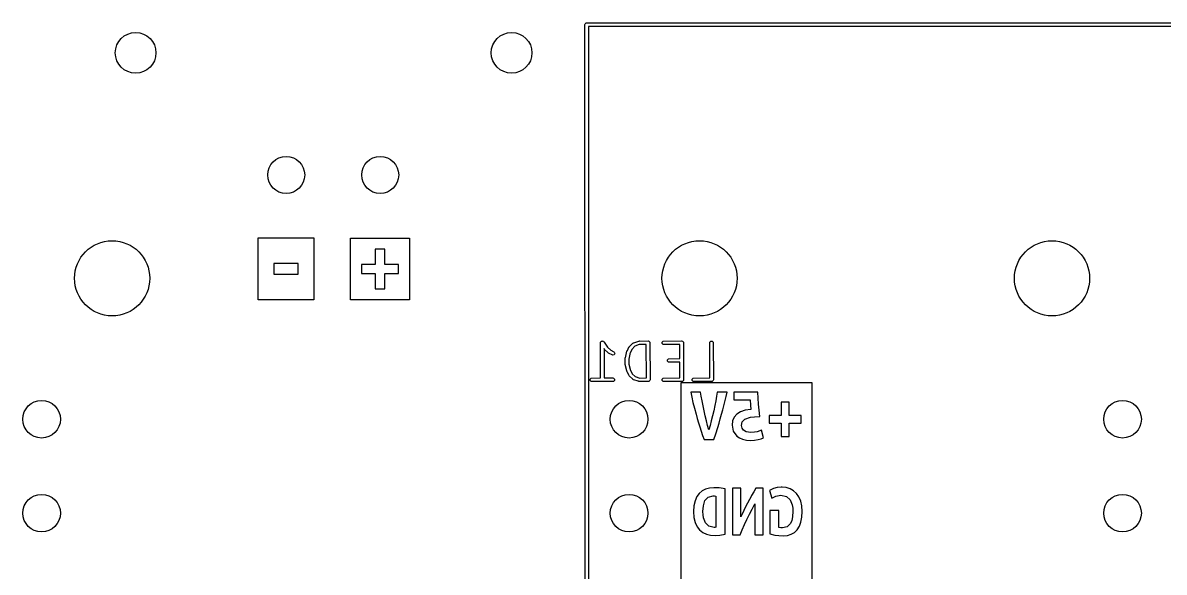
# Model space of a CAD drawing. Extents: x 49 to 111, y -108.5 to -46.5.
# Drawn here: x 49.02 to 79.86, y -91.77 to -76.91 of the extents above; entities that cross this region are included whole.
import ezdxf

# ---------------------------------------------------------------- set-up
doc = ezdxf.new("R2010")
doc.units = 0
doc.layers.add('BLACK', color=7, linetype='CONTINUOUS')

msp = doc.modelspace()

# ---------------------------------------------------------------- linework, layer by layer
at = {"layer": 'BLACK', "linetype": 'CONTINUOUS'}
for p, q in [((64.212, -76.962), (64.215806, -76.942866)), ((64.215806, -108.477134), (64.212, -76.962)), ((64.215806, -76.942866), (64.242866, -76.915806)), ((64.242866, -76.915806), (93.217259, -76.912306)), ((93.193795, -77.008505), (64.308202, -77.011994)), ((64.308202, -77.011994), (64.311994, -108.411797)), ((55.384278, -84.404597), (55.384278, -82.727403)), ((55.384278, -82.727403), (55.681935, -82.727403)), ((55.681935, -82.727403), (56.586065, -82.727403)), ((56.586065, -82.727403), (56.883722, -82.727403)), ((56.883722, -82.727403), (56.883722, -84.404597)), ((57.876281, -84.398247), (57.876281, -82.733753)), ((57.876281, -82.733753), (58.173937, -82.733753)), ((58.173937, -82.733753), (59.174062, -82.733753)), ((59.174062, -82.733753), (59.174063, -82.733753)), ((59.174063, -82.733753), (59.471719, -82.733753)), ((59.471719, -82.733753), (59.471719, -84.398247)), ((58.800206, -83.031409), (58.547794, -83.031409)), ((58.547794, -83.031409), (58.547794, -83.445747)), ((58.800206, -83.445747), (58.800206, -83.031409)), ((56.460231, -83.421934), (55.807769, -83.421934)), ((55.807769, -83.421934), (55.807769, -83.710066)), ((56.460231, -83.710066), (56.460231, -83.421934)), ((58.547794, -83.445747), (58.173938, -83.445747)), ((58.173938, -83.445747), (58.173938, -83.686253)), ((59.174063, -83.445747), (58.800206, -83.445747)), ((59.174063, -83.686253), (59.174063, -83.445747)), ((55.807769, -83.710066), (56.460231, -83.710066)), ((58.173938, -83.686253), (58.547794, -83.686253)), ((58.547794, -83.686253), (58.547794, -84.100591)), ((58.800206, -84.100591), (58.800206, -83.686253)), ((58.800206, -83.686253), (59.174063, -83.686253)), ((58.547794, -84.100591), (58.800206, -84.100591)), ((55.681935, -84.404597), (55.384278, -84.404597)), ((55.807769, -84.404597), (55.681935, -84.404597)), ((56.586065, -84.404597), (55.807769, -84.404597)), ((56.883722, -84.404597), (56.586065, -84.404597)), ((58.173937, -84.398247), (57.876281, -84.398247)), ((58.547794, -84.398247), (58.173937, -84.398247)), ((59.174063, -84.398247), (58.547794, -84.398247)), ((59.471719, -84.398247), (59.174063, -84.398247)), ((64.632856, -85.563419), (64.636662, -85.544285)), ((64.636411, -86.515559), (64.632856, -85.563419)), ((64.636662, -85.544285), (64.640302, -85.540644)), ((64.640302, -85.540644), (64.641312, -85.535597)), ((64.641312, -85.535597), (64.653425, -85.527521)), ((64.653425, -85.527521), (64.663722, -85.517225)), ((64.663722, -85.517225), (64.66887, -85.517225)), ((64.66887, -85.517225), (64.673153, -85.51437)), ((64.673153, -85.51437), (64.687428, -85.517225)), ((64.687428, -85.517225), (64.70199, -85.517225)), ((64.70199, -85.517225), (64.70563, -85.520865)), ((64.70563, -85.520865), (64.710678, -85.521875)), ((64.710678, -85.521875), (64.719917, -85.535152)), ((64.719917, -85.535152), (64.72905, -85.544285)), ((64.72905, -85.544285), (64.729064, -85.548298)), ((64.729064, -85.548298), (64.819697, -85.678541)), ((64.7319, -85.721418), (64.729699, -85.718256)), ((64.729699, -85.718256), (64.732674, -86.514939)), ((64.7319, -85.72541), (64.7319, -85.721418)), ((64.742739, -85.741631), (64.7319, -85.72541)), ((64.833457, -85.827968), (64.742739, -85.741631)), ((64.819697, -85.678541), (64.821687, -85.68336)), ((64.821687, -85.68336), (64.908687, -85.766159)), ((65.360334, -85.769727), (65.400039, -85.683916)), ((65.400039, -85.683916), (65.412001, -85.668504)), ((65.412001, -85.668504), (65.418305, -85.666402)), ((65.418305, -85.666402), (65.504644, -85.575683)), ((65.479827, -85.741823), (65.441863, -85.823875)), ((65.480116, -85.741631), (65.479827, -85.741823)), ((65.561045, -85.656595), (65.480116, -85.741631)), ((65.504644, -85.575683), (65.506725, -85.574292)), ((65.506725, -85.574292), (65.507239, -85.573265)), ((65.507239, -85.573265), (65.509447, -85.572473)), ((65.509447, -85.572473), (65.520865, -85.564844)), ((65.520865, -85.564844), (65.530733, -85.564844)), ((65.530733, -85.564844), (65.667044, -85.515985)), ((65.681985, -85.613245), (65.561045, -85.656595)), ((65.667044, -85.515985), (65.6864, -85.513545)), ((65.682856, -85.613419), (65.681985, -85.613245)), ((65.871127, -85.610633), (65.682856, -85.613419)), ((65.6864, -85.513545), (65.692896, -85.516793)), ((65.692896, -85.516793), (65.920951, -85.513419)), ((65.874501, -86.514106), (65.871127, -85.610633)), ((65.920951, -85.513419), (65.940085, -85.517225)), ((65.940085, -85.517225), (65.967145, -85.544285)), ((65.967145, -85.544285), (65.970951, -86.563419)), ((66.303329, -85.544285), (66.330389, -85.517225)), ((66.303329, -85.582553), (66.303329, -85.544285)), ((66.330389, -85.609613), (66.303329, -85.582553)), ((66.330389, -85.517225), (66.825713, -85.513419)), ((66.349523, -85.613419), (66.330389, -85.609613)), ((66.775887, -85.610142), (66.349523, -85.613419)), ((66.777306, -85.990131), (66.775887, -85.610142)), ((66.825713, -85.513419), (66.844847, -85.517225)), ((66.844847, -85.517225), (66.871907, -85.544285)), ((66.871907, -85.544285), (66.875713, -86.563419)), ((67.585237, -85.563419), (67.589043, -85.544285)), ((67.588786, -86.513775), (67.585237, -85.563419)), ((67.589043, -85.544285), (67.616103, -85.517225)), ((67.616103, -85.517225), (67.654371, -85.517225)), ((67.654371, -85.517225), (67.681431, -85.544285)), ((67.681431, -85.544285), (67.685237, -86.563419)), ((64.835559, -85.834274), (64.833457, -85.827968)), ((64.850971, -85.846235), (64.835559, -85.834274)), ((64.965025, -85.899007), (64.850971, -85.846235)), ((64.908687, -85.766159), (64.908879, -85.766447)), ((64.908879, -85.766447), (64.99093, -85.804411)), ((65.00133, -85.886905), (64.965025, -85.899007)), ((64.99093, -85.804411), (65.006342, -85.816373)), ((65.018444, -85.852677), (65.00133, -85.886905)), ((65.006342, -85.816373), (65.018444, -85.852677)), ((65.299523, -85.99199), (65.303329, -85.972856)), ((65.302607, -86.123256), (65.299523, -85.99199)), ((65.303329, -85.972856), (65.307058, -85.969126)), ((65.307058, -85.969126), (65.348635, -85.789387)), ((65.348635, -85.789387), (65.356968, -85.771748)), ((65.356968, -85.771748), (65.360334, -85.769727)), ((65.39803, -86.004117), (65.396526, -86.0073)), ((65.396526, -86.0073), (65.399523, -86.134847)), ((65.438813, -85.827804), (65.39803, -86.004117)), ((65.441863, -85.823875), (65.438813, -85.827804)), ((66.446186, -86.020475), (66.473246, -85.993415)), ((66.446186, -86.058743), (66.446186, -86.020475)), ((66.473246, -85.993415), (66.777306, -85.990131)), ((65.300068, -86.127488), (65.302607, -86.123256)), ((65.301016, -86.146974), (65.300068, -86.127488)), ((65.348735, -86.324466), (65.301016, -86.146974)), ((65.347268, -86.328868), (65.348735, -86.324466)), ((65.352421, -86.347684), (65.347268, -86.328868)), ((65.398567, -86.433384), (65.352421, -86.347684)), ((65.399523, -86.134847), (65.398747, -86.138745)), ((65.398747, -86.138745), (65.445649, -86.313196)), ((65.445649, -86.313196), (65.445841, -86.317152)), ((65.445841, -86.317152), (65.489482, -86.3982)), ((66.473246, -86.085803), (66.446186, -86.058743)), ((66.49238, -86.089609), (66.473246, -86.085803)), ((66.777666, -86.086528), (66.49238, -86.089609)), ((66.779262, -86.513775), (66.777666, -86.086528)), ((64.350948, -86.544285), (64.378008, -86.517225)), ((64.350948, -86.582553), (64.350948, -86.544285)), ((64.378008, -86.609613), (64.350948, -86.582553)), ((64.378008, -86.517225), (64.636411, -86.515559)), ((64.397142, -86.613419), (64.378008, -86.609613)), ((64.987704, -86.609613), (64.397142, -86.613419)), ((64.732674, -86.514939), (64.96857, -86.513419)), ((64.96857, -86.513419), (64.987704, -86.517225)), ((64.987704, -86.517225), (65.014764, -86.544285)), ((65.014764, -86.582553), (64.987704, -86.609613)), ((65.014764, -86.544285), (65.014764, -86.582553)), ((65.398567, -86.439695), (65.398567, -86.433384)), ((65.409405, -86.455916), (65.398567, -86.439695)), ((65.502901, -86.544898), (65.409405, -86.455916)), ((65.489482, -86.3982), (65.489673, -86.3989)), ((65.489673, -86.3989), (65.571445, -86.476724)), ((65.507239, -86.553573), (65.502901, -86.544898)), ((65.519151, -86.560363), (65.507239, -86.553573)), ((65.520865, -86.561994), (65.519151, -86.560363)), ((65.522013, -86.561994), (65.520865, -86.561994)), ((65.524188, -86.563234), (65.522013, -86.561994)), ((65.658922, -86.604813), (65.524188, -86.563234)), ((65.571445, -86.476724), (65.698667, -86.515985)), ((65.663722, -86.609613), (65.658922, -86.604813)), ((65.682856, -86.613419), (65.663722, -86.609613)), ((65.940085, -86.609613), (65.682856, -86.613419)), ((65.698667, -86.515985), (65.699903, -86.516689)), ((65.699903, -86.516689), (65.874501, -86.514106)), ((65.967145, -86.582553), (65.940085, -86.609613)), ((65.970951, -86.563419), (65.967145, -86.582553)), ((66.303329, -86.544285), (66.330389, -86.517225)), ((66.303329, -86.582553), (66.303329, -86.544285)), ((66.330389, -86.609613), (66.303329, -86.582553)), ((66.330389, -86.517225), (66.779262, -86.513775)), ((66.349523, -86.613419), (66.330389, -86.609613)), ((66.844847, -86.609613), (66.349523, -86.613419)), ((66.812885, -98.778729), (66.812885, -86.641271)), ((66.812885, -86.641271), (67.070854, -86.641271)), ((66.871907, -86.582553), (66.844847, -86.609613)), ((66.875713, -86.563419), (66.871907, -86.582553)), ((67.070854, -86.641271), (70.089146, -86.641271)), ((67.112853, -86.544285), (67.139913, -86.517225)), ((67.112853, -86.582553), (67.112853, -86.544285)), ((67.139913, -86.609613), (67.112853, -86.582553)), ((67.139913, -86.517225), (67.588786, -86.513775)), ((67.159047, -86.613419), (67.139913, -86.609613)), ((67.654371, -86.609613), (67.159047, -86.613419)), ((67.681431, -86.582553), (67.654371, -86.609613)), ((67.685237, -86.563419), (67.681431, -86.582553)), ((70.089146, -86.641271), (70.347115, -86.641271)), ((70.347115, -86.641271), (70.347115, -98.778729)), ((67.337077, -86.899239), (67.070854, -86.899239)), ((67.070854, -86.899239), (67.098456, -87.030287)), ((67.355651, -87.006554), (67.337077, -86.899239)), ((67.782847, -86.899239), (67.767369, -87.006296)), ((68.051135, -86.899239), (67.782847, -86.899239)), ((68.027402, -87.014809), (68.051135, -86.899239)), ((68.886954, -86.899239), (68.234809, -86.899239)), ((68.234809, -86.899239), (68.234809, -87.109742)), ((68.894693, -87.056858), (68.886954, -86.899239)), ((67.098456, -87.030287), (67.131734, -87.175782)), ((67.131734, -87.175782), (67.17043, -87.332369)), ((67.378352, -87.130379), (67.355651, -87.006554)), ((67.404149, -87.264265), (67.378352, -87.130379)), ((67.43201, -87.401762), (67.404149, -87.264265)), ((67.719645, -87.262459), (67.69101, -87.399699)), ((67.7457, -87.129347), (67.719645, -87.262459)), ((67.767369, -87.006296), (67.7457, -87.129347)), ((67.936482, -87.379864), (67.966062, -87.267389)), ((67.966062, -87.267389), (67.99335, -87.159272)), ((67.99335, -87.159272), (68.027402, -87.014809)), ((68.234809, -87.109742), (68.674387, -87.109742)), ((68.674387, -87.109742), (68.684706, -87.248013)), ((68.684706, -87.248013), (68.695025, -87.365647)), ((68.905527, -87.220152), (68.894693, -87.056858)), ((68.919974, -87.38809), (68.905527, -87.220152)), ((69.735155, -87.171654), (69.516397, -87.171654)), ((69.516397, -87.171654), (69.516397, -87.530747)), ((69.735155, -87.530747), (69.735155, -87.171654)), ((67.17043, -87.332369), (67.214284, -87.496695)), ((67.214284, -87.496695), (67.246272, -87.609513)), ((67.461934, -87.540034), (67.43201, -87.401762)), ((67.493922, -87.676241), (67.461934, -87.540034)), ((67.660054, -87.53797), (67.627034, -87.674177)), ((67.69101, -87.399699), (67.660054, -87.53797)), ((67.870901, -87.615819), (67.904609, -87.496695)), ((67.904609, -87.496695), (67.936482, -87.379864)), ((68.243293, -87.570646), (68.20133, -87.671082)), ((68.313231, -87.489472), (68.243293, -87.570646)), ((68.411603, -87.428018), (68.313231, -87.489472)), ((68.538868, -87.386743), (68.411603, -87.428018)), ((68.535084, -87.626711), (68.684706, -87.577181)), ((68.695025, -87.365647), (68.538868, -87.386743)), ((68.684706, -87.577181), (68.796665, -87.564025)), ((68.796665, -87.564025), (68.938547, -87.559639)), ((68.938547, -87.559639), (68.919974, -87.38809)), ((69.516397, -87.530747), (69.192389, -87.530747)), ((69.192389, -87.530747), (69.192389, -87.739186)), ((70.059164, -87.530747), (69.735155, -87.530747)), ((70.059164, -87.739186), (70.059164, -87.530747)), ((67.246272, -87.609513), (67.280324, -87.723707)), ((67.280324, -87.723707), (67.31644, -87.839277)), ((67.31644, -87.839277), (67.354046, -87.954274)), ((67.526942, -87.803936), (67.493922, -87.676241)), ((67.559962, -87.916668), (67.526942, -87.803936)), ((67.59324, -87.802388), (67.559962, -87.916668)), ((67.627034, -87.674177), (67.59324, -87.802388)), ((67.745184, -88.025015), (67.799357, -87.854756)), ((67.799357, -87.854756), (67.835817, -87.735173)), ((67.835817, -87.735173), (67.870901, -87.615819)), ((68.20133, -87.671082), (68.187342, -87.790779)), ((68.187342, -87.790779), (68.218299, -87.954847)), ((68.447375, -87.801098), (68.464917, -87.70307)), ((68.457694, -87.869202), (68.447375, -87.801098)), ((68.495873, -87.928019), (68.457694, -87.869202)), ((68.464917, -87.70307), (68.535084, -87.626711)), ((69.192389, -87.739186), (69.516397, -87.739186)), ((69.516397, -87.739186), (69.516397, -88.098278)), ((69.735155, -88.098278), (69.735155, -87.739186)), ((69.735155, -87.739186), (70.059164, -87.739186)), ((67.354046, -87.954274), (67.392569, -88.066749)), ((67.392569, -88.066749), (67.43201, -88.176701)), ((67.43201, -88.176701), (67.694106, -88.176701)), ((67.694106, -88.176701), (67.745184, -88.025015)), ((68.218299, -87.954847), (68.313231, -88.085896)), ((68.313231, -88.085896), (68.384946, -88.135426)), ((68.384946, -88.135426), (68.47214, -88.172573)), ((68.47214, -88.172573), (68.574811, -88.19579)), ((68.572232, -87.970326), (68.495873, -87.928019)), ((68.695025, -87.986836), (68.572232, -87.970326)), ((68.574811, -88.19579), (68.692961, -88.203529)), ((68.692961, -88.203529), (68.794085, -88.197338)), ((68.791505, -87.982192), (68.695025, -87.986836)), ((68.870444, -87.968262), (68.791505, -87.982192)), ((68.794085, -88.197338), (68.893145, -88.18186)), ((68.986014, -87.926987), (68.870444, -87.968262)), ((68.893145, -88.18186), (68.97879, -88.160191)), ((68.97879, -88.160191), (69.037607, -88.137489)), ((69.037607, -88.137489), (68.986014, -87.926987)), ((69.516397, -88.098278), (69.735155, -88.098278)), ((67.23391, -89.724005), (67.186383, -89.834309)), ((67.297195, -89.63505), (67.23391, -89.724005)), ((67.376238, -89.56719), (67.297195, -89.63505)), ((67.471038, -89.520171), (67.376238, -89.56719)), ((67.455789, -89.831259), (67.539152, -89.736713)), ((67.579055, -89.492722), (67.471038, -89.520171)), ((67.539152, -89.736713), (67.67538, -89.701131)), ((67.694106, -89.483853), (67.579055, -89.492722)), ((67.67538, -89.701131), (67.711978, -89.702147)), ((67.697746, -89.483573), (67.694106, -89.483853)), ((67.83804, -89.489673), (67.697746, -89.483573)), ((67.711978, -89.702147), (67.748577, -89.70723)), ((67.748577, -89.70723), (67.748577, -90.553063)), ((67.998667, -89.514072), (67.83804, -89.489673)), ((67.998667, -90.742155), (67.998667, -89.514072)), ((68.427683, -89.497806), (68.201992, -89.497806)), ((68.201992, -89.497806), (68.201992, -90.756388)), ((68.427683, -90.272474), (68.427683, -89.497806)), ((68.692961, -89.735579), (68.660236, -89.796439)), ((68.716404, -89.691981), (68.692961, -89.735579)), ((68.773336, -89.591081), (68.716404, -89.691981)), ((68.830267, -89.497806), (68.773336, -89.591081)), ((69.031558, -89.497806), (68.830267, -89.497806)), ((69.031558, -90.756388), (69.031558, -89.497806)), ((69.239967, -89.536437), (69.198285, -89.560836)), ((69.198285, -89.560836), (69.263349, -89.760095)), ((69.310114, -89.505939), (69.239967, -89.536437)), ((69.263349, -89.760095), (69.373145, -89.709264)), ((69.41076, -89.480523), (69.310114, -89.505939)), ((69.373145, -89.709264), (69.507339, -89.686898)), ((69.516397, -89.471515), (69.41076, -89.480523)), ((69.507339, -89.686898), (69.6578, -89.71943)), ((69.541904, -89.46934), (69.516397, -89.471515)), ((69.652208, -89.47976), (69.541904, -89.46934)), ((69.755396, -89.511022), (69.652208, -89.47976)), ((69.6578, -89.71943), (69.758446, -89.80991)), ((69.848417, -89.563124), (69.755396, -89.511022)), ((69.928222, -89.636067), (69.848417, -89.563124)), ((69.993795, -89.729342), (69.928222, -89.636067)), ((70.044118, -89.842442), (69.993795, -89.729342)), ((67.156647, -89.967741), (67.146735, -90.12608)), ((67.186383, -89.834309), (67.156647, -89.967741)), ((67.400891, -90.12608), (67.41309, -89.967487)), ((67.41309, -89.967487), (67.455789, -89.831259)), ((68.553744, -90.00256), (68.505963, -90.101681)), ((68.605592, -89.900389), (68.553744, -90.00256)), ((68.660236, -89.796439), (68.605592, -89.900389)), ((68.658118, -90.199503), (68.730298, -90.060225)), ((68.730298, -90.060225), (68.805868, -89.920722)), ((68.805868, -89.920722), (68.805868, -90.756388)), ((69.758446, -89.80991), (69.815377, -89.948171)), ((69.815377, -89.948171), (69.828339, -90.032805)), ((69.828339, -90.032805), (69.832659, -90.12608)), ((70.076141, -89.974857), (70.044118, -89.842442)), ((70.086816, -90.12608), (70.076141, -89.974857)), ((67.146735, -90.12608), (67.157663, -90.287978)), ((67.157663, -90.287978), (67.190449, -90.423951)), ((67.404703, -90.215797), (67.400891, -90.12608)), ((67.41614, -90.29789), (67.404703, -90.215797)), ((67.466972, -90.433101), (67.41614, -90.29789)), ((68.463519, -90.193177), (68.427683, -90.272474)), ((68.505963, -90.101681), (68.463519, -90.193177)), ((68.523923, -90.477607), (68.589326, -90.338555)), ((68.589326, -90.338555), (68.658118, -90.199503)), ((69.454475, -90.097615), (69.204385, -90.097615)), ((69.204385, -90.097615), (69.204385, -90.725889)), ((69.454475, -90.557129), (69.454475, -90.097615)), ((69.824752, -90.263325), (69.801031, -90.374137)), ((69.832659, -90.12608), (69.824752, -90.263325)), ((70.050217, -90.411752), (70.077666, -90.278828)), ((70.077666, -90.278828), (70.086816, -90.12608)), ((67.190449, -90.423951), (67.242552, -90.535526)), ((67.242552, -90.535526), (67.311428, -90.624227)), ((67.311428, -90.624227), (67.396062, -90.69107)), ((67.560501, -90.522564), (67.466972, -90.433101)), ((67.703845, -90.555096), (67.560501, -90.522564)), ((67.726211, -90.555096), (67.703845, -90.555096)), ((67.748577, -90.553063), (67.726211, -90.555096)), ((68.403284, -90.756388), (68.461909, -90.616884)), ((68.461909, -90.616884), (68.523923, -90.477607)), ((69.503273, -90.563229), (69.454475, -90.557129)), ((69.552071, -90.565262), (69.503273, -90.563229)), ((69.673558, -90.538576), (69.552071, -90.565262)), ((69.761496, -90.458517), (69.673558, -90.538576)), ((69.801031, -90.374137), (69.761496, -90.458517)), ((69.872562, -90.689291), (69.946521, -90.61711)), ((69.946521, -90.61711), (70.005994, -90.524597)), ((70.005994, -90.524597), (70.050217, -90.411752)), ((67.396062, -90.69107), (67.495437, -90.737072)), ((67.495437, -90.737072), (67.60752, -90.763759)), ((67.60752, -90.763759), (67.730278, -90.772654)), ((67.730278, -90.772654), (67.861422, -90.765538)), ((67.861422, -90.765538), (67.998667, -90.742155)), ((68.201992, -90.756388), (68.403284, -90.756388)), ((68.805868, -90.756388), (69.031558, -90.756388)), ((69.204385, -90.725889), (69.343663, -90.762488)), ((69.343663, -90.762488), (69.448121, -90.777737)), ((69.448121, -90.777737), (69.572403, -90.78282)), ((69.572403, -90.78282), (69.684486, -90.7724)), ((69.684486, -90.7724), (69.784878, -90.741139)), ((69.784878, -90.741139), (69.872562, -90.689291))]:
    msp.add_line(p, q, dxfattribs=at)
at = {"layer": 'BLACK'}
for centre, radius in [((52.07, -77.724), 0.55), ((62.23, -77.724), 0.55), ((56.139, -81.026), 0.5), ((58.679, -81.026), 0.5), ((51.435, -83.82), 1.016), ((67.31, -83.82), 1.016), ((76.835, -83.82), 1.016), ((49.53, -87.63), 0.508), ((65.405, -87.63), 0.508), ((78.74, -87.63), 0.508), ((49.53, -90.17), 0.508), ((65.405, -90.17), 0.508), ((78.74, -90.17), 0.508)]:
    msp.add_circle(centre, radius, dxfattribs=at)

doc.saveas('drawing.dxf')
